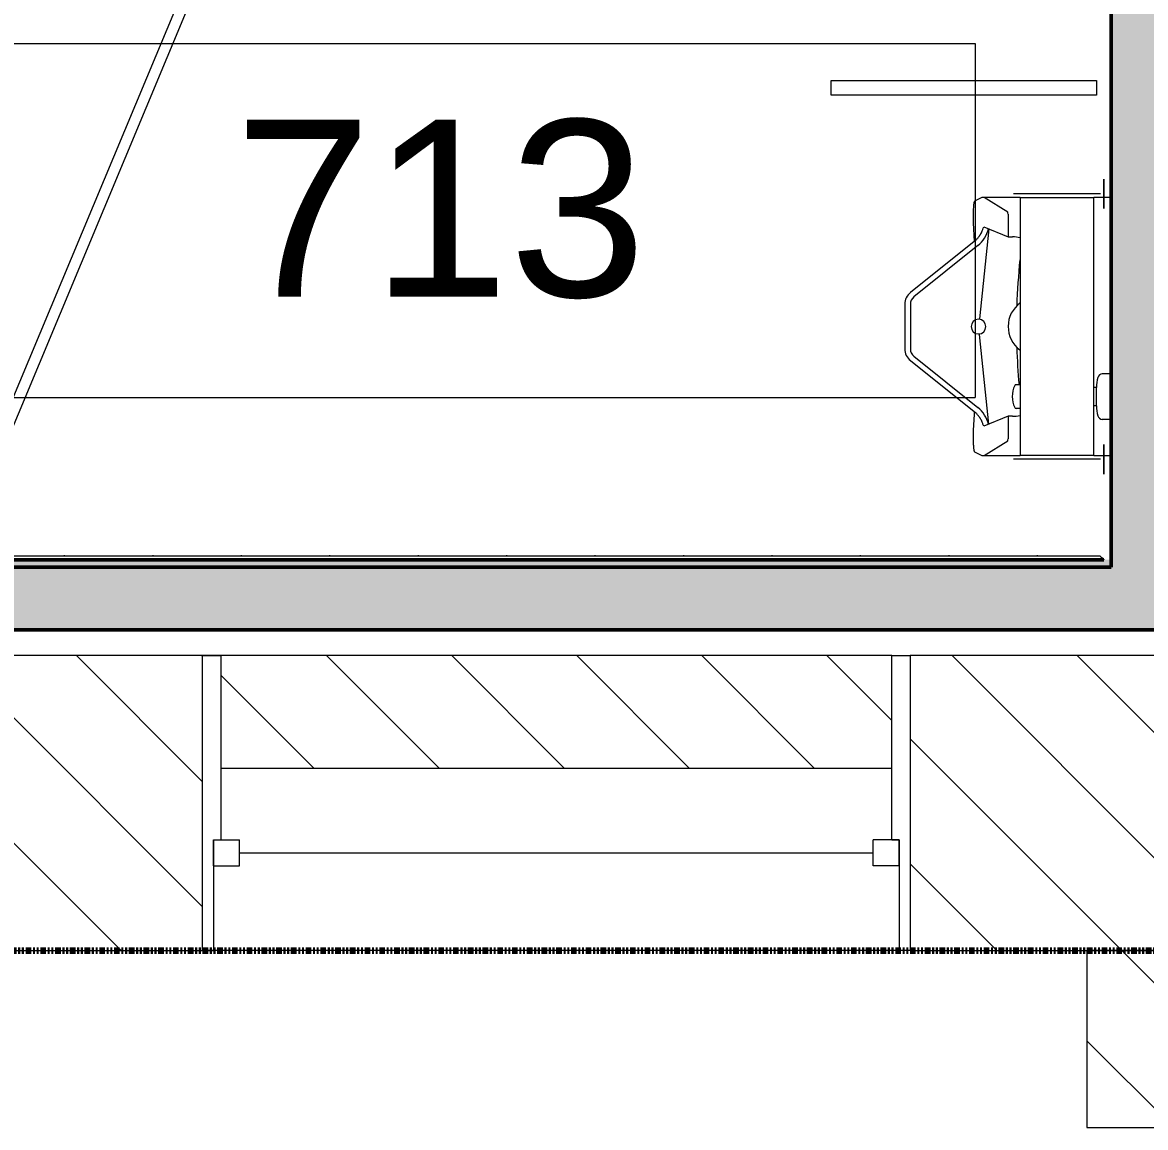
# Model space of a CAD drawing. Header units: inches. Extents: x -897 to 1409, y -1054 to 924.
# Drawn here: x 525.1 to 601.2, y -255.2 to -180.3 of the extents above; entities that cross this region are included whole.
import ezdxf

# ---------------------------------------------------------------- set-up
doc = ezdxf.new("R2010")
doc.units = ezdxf.units.IN
doc.header["$MEASUREMENT"] = 0
doc.linetypes.add('Double Dash 3_8_', pattern=[1, 0.375, -0.125, 0.125, -0.125, 0.125, -0.125])
for name, color, linetype, lineweight in [('A-AREA-IDEN', 2, 'Continuous', 9), ('A-DETL', 90, 'Continuous', 13), ('A-GENM', 13, 'Continuous', 9), ('A-GLAZ', 151, 'Continuous', 13), ('A-WALL', 113, 'Continuous', 13), ('A-WALL-PATT', 111, 'Continuous', 13), ('I-WALL', 2, 'Continuous', 13), ('Q-SPCQ', 91, 'Continuous', 13)]:
    doc.layers.add(name, color=color, linetype=linetype, lineweight=lineweight)
doc.styles.add('Arial_4', font='arial.ttf', dxfattribs={"height": 12})
pattern_1 = [(135, (0, 0), (-4.24264, -4.24264), [])]

# ---------------------------------------------------------------- blocks, each defined once
blk = doc.blocks.new('Room Tag - Room Tag-84095-7TH FLOOR TELECOM PLAN')
at = {"layer": 'A-AREA-IDEN'}
for p, q in [((-0.375, -0.0625), (-0.375, -0.3125)), ((-0.375, -0.0625), (0.375, -0.0625)), ((0.375, -0.0625), (0.375, -0.3125)), ((-0.375, -0.3125), (0.375, -0.3125))]:
    blk.add_line(p, q, dxfattribs=at)
blk = doc.blocks.new('FP_19-7TH FLOOR TELECOM PLAN')
at = {"layer": 'A-WALL-PATT', "color": 254, "lineweight": 9}
for p, q in [((527.917, -216.446), (527.917, -216.435)), ((533.917, -216.446), (533.917, -216.435)), ((539.917, -216.446), (539.917, -216.435)), ((545.917, -216.446), (545.917, -216.435)), ((551.917, -216.446), (551.917, -216.435)), ((557.917, -216.446), (557.917, -216.435)), ((563.917, -216.446), (563.917, -216.435)), ((569.917, -216.446), (569.917, -216.435)), ((575.917, -216.446), (575.917, -216.435)), ((581.917, -216.446), (581.917, -216.435)), ((587.917, -216.446), (587.917, -216.435)), ((593.917, -216.446), (593.917, -216.435))]:
    blk.add_line(p, q, dxfattribs=at)
blk = doc.blocks.new('Basic Wall _ Wall Tile - Restroom 3x6  - 1_2_ Higher - ___-2704307-7TH FLOOR TELECOM PLAN')
at = {"layer": 'I-WALL', "color": 253}
blk.add_line((598.167, -216.494), (462.167, -216.494), dxfattribs=at)
at = {"layer": 'I-WALL', "color": 253, "flags": 128}
blk.add_lwpolyline([(598.167, -216.494), (598.235, -216.562), (598.295, -216.623), (598.346, -216.674), (598.385, -216.712), (598.409, -216.736), (598.417, -216.744)], dxfattribs=at)
at = {"layer": 'I-WALL', "color": 253}
blk.add_blockref('FP_19-7TH FLOOR TELECOM PLAN', (0, 0), dxfattribs=at)
blk = doc.blocks.new('Double Hung - 48_ x 88_-2956991-7TH FLOOR TELECOM PLAN')
at = {"layer": 'A-GLAZ', "color": 133, "lineweight": 20}
for p, q in [((-22.75, 10), (-24, 10)), ((-22.75, 10), (-22.75, -2.5)), ((22.75, 10), (24, 10)), ((22.75, -2.5), (22.75, 10)), ((-23.25, -2.5), (-21.5, -2.5)), ((-23.25, -4.25), (-23.25, -2.5)), ((-23.25, -2.5), (-22.75, -2.5)), ((-23.25, -2.5), (-23.25, -10)), ((-21.5, -4.25), (-21.5, -2.5)), ((21.5, -4.25), (21.5, -2.5)), ((23.25, -2.5), (21.5, -2.5)), ((22.75, -2.5), (23.25, -2.5)), ((23.25, -4.25), (23.25, -2.5)), ((23.25, -2.5), (23.25, -10)), ((-21.5, -3.375), (21.5, -3.375)), ((-23.25, -4.25), (-21.5, -4.25)), ((23.25, -4.25), (21.5, -4.25)), ((-24, -10), (-23.25, -10)), ((24, -10), (23.25, -10))]:
    blk.add_line(p, q, dxfattribs=at)
blk = doc.blocks.new('Shelf-Bradley_Corp-Stainless-9094x - 9094-18-3061667-7TH FLOOR TELECOM PLAN')
at = {"layer": 'A-GENM', "color": 53}
for p, q in [((598.417, -158.307), (598.417, -158.357)), ((598.417, -158.357), (598.417, -158.307)), ((598.417, -158.904), (598.417, -158.357)), ((598.417, -158.357), (598.417, -159.709)), ((598.417, -160.256), (598.417, -158.904)), ((598.184, -159.307), (592.292, -159.307)), ((598.417, -159.709), (598.417, -160.256)), ((598.417, -160.307), (598.417, -160.256)), ((598.417, -160.256), (598.417, -160.307)), ((598.417, -176.307), (598.417, -176.357)), ((598.417, -176.357), (598.417, -176.307)), ((598.417, -176.357), (598.417, -177.709)), ((598.417, -176.904), (598.417, -176.357)), ((598.184, -177.307), (592.292, -177.307)), ((598.417, -178.256), (598.417, -176.904)), ((598.417, -177.709), (598.417, -178.256)), ((598.417, -178.307), (598.417, -178.256)), ((598.417, -178.256), (598.417, -178.307))]:
    blk.add_line(p, q, dxfattribs=at)
at = {"layer": 'Q-SPCQ', "color": 53, "lineweight": 9}
for p, q in [((592.736, -159.557), (592.736, -177.057)), ((592.736, -159.557), (592.861, -159.557)), ((592.861, -159.557), (597.611, -159.557)), ((597.611, -159.557), (597.736, -159.557)), ((597.736, -177.057), (597.736, -159.557)), ((592.861, -177.057), (592.736, -177.057)), ((597.611, -177.057), (592.861, -177.057)), ((597.736, -177.057), (597.611, -177.057))]:
    blk.add_line(p, q, dxfattribs=at)
blk = doc.blocks.new('Urinal-Manual Flushometer - WEUS 1000_1001-0_13-4730722-7TH FLOOR TELECOM PLAN')
at = {"layer": 'A-GENM', "color": 53}
for p, q in [((2.621, 20), (-0.846, 15.666)), ((2.621, 20), (-0.846, 15.666)), ((6.441, 20.375), (3.402, 20.375)), ((6.441, 20.375), (3.402, 20.375)), ((6.441, 20), (3.402, 20)), ((6.441, 20), (3.402, 20)), ((10.692, 15.662), (7.222, 20)), ((10.692, 15.662), (7.222, 20)), ((2.914, 19.765), (-0.567, 15.415)), ((2.914, 19.765), (-0.567, 15.415)), ((10.409, 15.415), (6.929, 19.765)), ((10.409, 15.415), (6.929, 19.765)), ((-3.572, 15.648), (-3.829, 15.153)), ((-3.572, 15.648), (-3.829, 15.153)), ((-1.039, 15.673), (-2.113, 15.733)), ((-1.039, 15.673), (-2.113, 15.733)), ((-1.699, 14.685), (4.393, 15.32)), ((-1.699, 14.685), (4.393, 15.32)), ((11.542, 14.685), (5.45, 15.32)), ((11.542, 14.685), (5.45, 15.32)), ((11.955, 15.733), (10.692, 15.662)), ((11.955, 15.733), (10.692, 15.662)), ((13.671, 15.153), (13.415, 15.648)), ((13.671, 15.153), (13.415, 15.648)), ((-3.829, 15.153), (-3.829, 12.552)), ((-3.829, 15.153), (-3.829, 12.552)), ((-3.829, 14.995), (-2.838, 13.389)), ((-3.829, 14.995), (-2.838, 13.389)), ((-1.162, 13.375), (-1.838, 15.024)), ((-1.162, 13.375), (-1.838, 15.024)), ((11.681, 15.024), (11.004, 13.375)), ((11.681, 15.024), (11.004, 13.375)), ((12.68, 13.389), (13.671, 14.995)), ((12.68, 13.389), (13.671, 14.995)), ((13.671, 12.552), (13.671, 15.153)), ((13.671, 12.552), (13.671, 15.153)), ((-1.162, 13.375), (-2.69, 13.375)), ((-1.162, 13.375), (-2.69, 13.375)), ((-1.162, 13.075), (-1.162, 13.375)), ((-1.162, 13.075), (-1.162, 13.375)), ((12.533, 13.375), (11.004, 13.375)), ((11.004, 13.375), (11.004, 13.075)), ((12.533, 13.375), (11.004, 13.375)), ((11.004, 13.375), (11.004, 13.075)), ((-0.636, 12.552), (-0.636, 12.832)), ((-0.636, 12.552), (-0.636, 12.832)), ((0.978, 12.552), (0.978, 12.832)), ((0.978, 12.552), (0.978, 12.832)), ((-3.829, 7.561), (-3.829, 6.375)), ((-3.829, 7.561), (-3.829, 6.375)), ((-1.384, 6.375), (-1.384, 6.986)), ((-1.384, 6.375), (-1.384, 6.986)), ((-0.454, 7.375), (-0.454, 7.563)), ((-0.454, 7.375), (-0.454, 7.563)), ((-0.454, 7.375), (0.796, 7.375)), ((-0.454, 7.375), (0.796, 7.375)), ((0.796, 7.375), (0.796, 7.564)), ((0.796, 7.375), (0.796, 7.564)), ((1.726, 6.375), (1.726, 6.986)), ((1.726, 6.375), (1.726, 6.986)), ((13.671, 6.375), (13.671, 7.561)), ((13.671, 6.375), (13.671, 7.561))]:
    blk.add_line(p, q, dxfattribs=at)
for centre, radius, start, end in [((3.402, 19.375), 1, 90, 141.34019), ((3.402, 19.375), 1, 90, 141.34019), ((3.402, 19.375), 0.625, 90, 141.34019), ((3.402, 19.375), 0.625, 90, 141.34019), ((6.441, 19.375), 1, 38.65981, 90), ((6.441, 19.375), 1, 38.65981, 90), ((6.441, 19.375), 0.625, 38.65981, 90), ((6.441, 19.375), 0.625, 38.65981, 90), ((-2.164, 16.692), 2.045, 282.96591, 321.34019), ((-2.164, 16.692), 2.045, 282.96591, 321.34019), ((4.921, 15.375), 0.5, 90, 270), ((4.921, 15.375), 0.5, 90, 270), ((4.921, 15.375), 0.5, 270, 90), ((4.921, 15.375), 0.5, 270, 90), ((12.006, 16.692), 2.045, 218.65981, 257.03409), ((12.006, 16.692), 2.045, 218.65981, 257.03409), ((1.046, 13.075), 2.208, 180, 193.74398), ((1.046, 13.075), 2.208, 180, 193.74398), ((0.172, 11.35), 1.738, 64.43107, 115.25419), ((0.172, 11.35), 1.738, 64.43107, 115.25419), ((4.921, 11.375), 1.99, 36.67282, 142.68936), ((4.921, 11.375), 1.99, 36.67282, 142.68936), ((8.796, 13.075), 2.208, 346.20385, 0), ((8.796, 13.075), 2.208, 346.20385, 0), ((-0.536, 12.828), 0.0994, 109.39331, 177.82895), ((-0.536, 12.828), 0.0994, 109.39331, 177.82895), ((0.879, 12.828), 0.0994, 2.17105, 64.43107), ((0.879, 12.828), 0.0994, 2.17105, 64.43107), ((4.921, -31.133), 43.936, 91.83753, 95.14876), ((4.921, -31.133), 43.936, 91.83753, 95.14876), ((4.921, -31.133), 43.936, 84.09142, 88.16247), ((4.921, -31.133), 43.936, 84.09142, 88.16247), ((-1.03, 6.932), 0.358, 106.71784, 171.28216), ((-1.03, 6.932), 0.358, 106.71784, 171.28216), ((-0.454, 5.014), 2.361, 90, 106.71784), ((-0.454, 5.014), 2.361, 90, 106.71784), ((0.796, 5.014), 2.361, 73.28216, 90), ((0.796, 5.014), 2.361, 73.28216, 90), ((1.372, 6.932), 0.358, 8.71784, 73.28216), ((1.372, 6.932), 0.358, 8.71784, 73.28216)]:
    blk.add_arc(centre, radius, start, end, dxfattribs=at)
for centre, start_param, end_param in [((-2.687, 13.39), 3.20102, 4.69112), ((-2.687, 13.39), 3.20102, 4.69112), ((12.529, 13.39), 4.733658, 6.223758), ((12.529, 13.39), 4.733658, 6.223758)]:
    blk.add_ellipse(centre, major_axis=(0.151, 0), ratio=0.100751, start_param=start_param, end_param=end_param, dxfattribs=at)
for points, knots in [([(-2.113, 15.733), (-2.221, 15.739), (-2.455, 15.746), (-2.825, 15.743), (-3.161, 15.728), (-3.399, 15.703), (-3.534, 15.676), (-3.567, 15.658), (-3.572, 15.648)], [0, 0, 0, 0, 0.181818, 0.363636, 0.545455, 0.727273, 0.863636, 1, 1, 1, 1]), ([(-2.113, 15.733), (-2.221, 15.739), (-2.455, 15.746), (-2.825, 15.743), (-3.161, 15.728), (-3.399, 15.703), (-3.534, 15.676), (-3.567, 15.658), (-3.572, 15.648)], [0, 0, 0, 0, 0.181818, 0.363636, 0.545455, 0.727273, 0.863636, 1, 1, 1, 1]), ([(-1.838, 15.024), (-1.771, 15.046), (-1.646, 15.088), (-1.487, 15.152), (-1.388, 15.206), (-1.321, 15.249), (-1.272, 15.281), (-1.225, 15.313), (-1.167, 15.356), (-1.073, 15.431), (-0.957, 15.538), (-0.88, 15.623), (-0.846, 15.666)], [0, 0, 0, 0, 0.1, 0.2, 0.3, 0.35, 0.4, 0.45, 0.5, 0.6, 0.8, 1, 1, 1, 1]), ([(-1.838, 15.024), (-1.771, 15.046), (-1.646, 15.088), (-1.487, 15.152), (-1.388, 15.206), (-1.321, 15.249), (-1.272, 15.281), (-1.225, 15.313), (-1.167, 15.356), (-1.073, 15.431), (-0.957, 15.538), (-0.88, 15.623), (-0.846, 15.666)], [0, 0, 0, 0, 0.1, 0.2, 0.3, 0.35, 0.4, 0.45, 0.5, 0.6, 0.8, 1, 1, 1, 1]), ([(10.692, 15.662), (10.726, 15.62), (10.803, 15.535), (10.918, 15.428), (11.011, 15.354), (11.069, 15.311), (11.117, 15.279), (11.166, 15.247), (11.232, 15.205), (11.331, 15.151), (11.489, 15.088), (11.613, 15.045), (11.681, 15.024)], [0, 0, 0, 0, 0.2, 0.4, 0.5, 0.55, 0.6, 0.65, 0.7, 0.8, 0.9, 1, 1, 1, 1]), ([(10.692, 15.662), (10.726, 15.62), (10.803, 15.535), (10.918, 15.428), (11.011, 15.354), (11.069, 15.311), (11.117, 15.279), (11.166, 15.247), (11.232, 15.205), (11.331, 15.151), (11.489, 15.088), (11.613, 15.045), (11.681, 15.024)], [0, 0, 0, 0, 0.2, 0.4, 0.5, 0.55, 0.6, 0.65, 0.7, 0.8, 0.9, 1, 1, 1, 1]), ([(13.414, 15.648), (13.411, 15.655), (13.394, 15.667), (13.337, 15.684), (13.249, 15.7), (13.133, 15.714), (12.994, 15.726), (12.783, 15.739), (12.514, 15.746), (12.208, 15.743), (12.037, 15.737), (11.955, 15.733)], [0, 0, 0, 0, 0.090909, 0.181818, 0.272727, 0.363636, 0.454545, 0.545455, 0.727273, 0.863636, 1, 1, 1, 1]), ([(13.414, 15.648), (13.411, 15.655), (13.394, 15.667), (13.337, 15.684), (13.249, 15.7), (13.133, 15.714), (12.994, 15.726), (12.783, 15.739), (12.514, 15.746), (12.208, 15.743), (12.037, 15.737), (11.955, 15.733)], [0, 0, 0, 0, 0.090909, 0.181818, 0.272727, 0.363636, 0.454545, 0.545455, 0.727273, 0.863636, 1, 1, 1, 1])]:
    blk.add_open_spline(points, degree=3, knots=knots, dxfattribs=at)
blk.add_open_spline([(-0.846, 15.666), (-0.879, 15.667), (-0.945, 15.669), (-1.008, 15.671), (-1.039, 15.673)], degree=3, dxfattribs=at)
blk.add_open_spline([(-0.846, 15.666), (-0.879, 15.667), (-0.945, 15.669), (-1.008, 15.671), (-1.039, 15.673)], degree=3, dxfattribs=at)
blk = doc.blocks.new('Urinal Partition - Urinal Partition-4730723-7TH FLOOR TELECOM PLAN')
at = {"layer": 'Q-SPCQ', "color": 53, "lineweight": 9}
for p, q in [((-0.977, 7.375), (-0.977, 25.375)), ((-0.977, 25.375), (0.023, 25.375)), ((0.023, 25.375), (0.023, 7.375)), ((0.023, 7.375), (-0.977, 7.375))]:
    blk.add_line(p, q, dxfattribs=at)
blk = doc.blocks.new('Toilet Partition-ADA - 60_ x 60_ Clear-4728221-7TH FLOOR TELECOM PLAN')
at = {"layer": 'Q-SPCQ', "lineweight": 9}
for p, q in [((41.941, 69), (8.728, 82.888)), ((8.44, 82.178), (41.645, 68.293)), ((-15.059, 8), (-15.059, 69)), ((-15.059, 69), (5.941, 69)), ((5.941, 69), (5.941, 68)), ((41.352, 69), (41.941, 69)), ((41.645, 68.293), (41.941, 69)), ((41.941, 69), (41.941, 68)), ((45.941, 69), (41.941, 69)), ((45.941, 69), (45.941, 68)), ((5.941, 68), (-14.059, 68)), ((-14.059, 68), (-14.059, 8)), ((41.941, 68), (45.941, 68)), ((-14.059, 8), (-15.059, 8))]:
    blk.add_line(p, q, dxfattribs=at)
blk.add_arc((41.941, 69), 36, 157.30756, 180, dxfattribs=at)

msp = doc.modelspace()

# ---------------------------------------------------------------- hatches: boundary and pattern name
at = {"layer": 'A-WALL-PATT'}
for points in [[(598.917, -217.244), (603.18, -217.244), (603.18, -215.244), (611.667, -215.244), (611.667, -48.369), (598.917, -48.369), (598.917, -213.883)], [(592.888, -221.494), (603.18, -221.494), (603.18, -217.244), (461.417, -217.244), (461.417, -221.494), (573.061, -221.494)]]:
    msp.add_hatch(color=253, dxfattribs=at).paths.add_polyline_path(points, flags=0)
at = {"layer": 'A-WALL-PATT', "lineweight": 5}
msp.add_hatch(color=9, dxfattribs=at).paths.add_polyline_path([(598.917, -217.244), (598.917, -216.744), (461.417, -216.744), (461.417, -217.244), (592.888, -217.244)], flags=0)
at = {"layer": 'A-WALL-PATT', "lineweight": 9}
h = msp.add_hatch(dxfattribs=at)
h.set_pattern_fill('FP_1', color=53, style=0, pattern_type=2)
h.set_pattern_definition(pattern_1)
h.paths.add_polyline_path([(627.18, -243.244), (633.398, -243.244), (633.398, -223.244), (585.274, -223.244), (585.274, -243.244), (612.714, -243.244)], flags=0)
h.paths.add_polyline_path([(537.274, -243.244), (537.274, -223.244), (513.274, -223.244), (513.274, -243.244)], flags=0)
h.paths.add_polyline_path([(454.102, -243.244), (465.274, -243.244), (465.274, -223.244), (441.274, -223.244), (441.274, -243.244)], flags=0)
h.paths.add_polyline_path([(393.274, -243.244), (393.274, -223.244), (333.274, -223.244), (333.274, -243.244), (374.795, -243.244)], flags=0)
h.paths.add_polyline_path([(285.274, -243.244), (285.274, -223.244), (261.274, -223.244), (261.274, -243.244)], flags=0)
h.paths.add_polyline_path([(213.274, -243.244), (213.274, -223.244), (189.274, -223.244), (189.274, -243.244)], flags=0)
h.paths.add_polyline_path([(141.274, -243.244), (141.274, -223.244), (125.273, -223.244), (125.273, -243.244)], flags=0)
h = msp.add_hatch(dxfattribs=at)
h.set_pattern_fill('FP_1', color=53, style=0, pattern_type=2)
h.set_pattern_definition(pattern_1)
h.paths.add_polyline_path([(584.024, -230.869), (584.024, -223.244), (538.524, -223.244), (538.524, -230.869), (573.061, -230.869)], flags=0)
h = msp.add_hatch(dxfattribs=at)
h.set_pattern_fill('FP_1', color=53, style=0, pattern_type=2)
h.set_pattern_definition(pattern_1)
h.paths.add_polyline_path([(629.274, -255.244), (629.274, -243.244), (597.274, -243.244), (597.274, -255.244), (612.714, -255.244)], flags=0)

# ---------------------------------------------------------------- linework, layer by layer
at = {"layer": 'A-DETL', "linetype": 'Double Dash 3_8_', "lineweight": 140}
msp.add_line((125.273, -243.244), (934.112, -243.244), dxfattribs=at)
at = {"layer": 'A-WALL', "color": 133, "lineweight": 20}
for p, q in [((537.274, -223.244), (513.274, -223.244)), ((537.274, -243.244), (537.274, -223.244)), ((584.024, -223.244), (538.524, -223.244)), ((538.524, -223.244), (538.524, -230.869)), ((584.024, -230.869), (584.024, -223.244)), ((603.18, -223.244), (585.274, -223.244)), ((585.274, -223.244), (585.274, -243.244)), ((538.524, -230.869), (584.024, -230.869)), ((513.274, -243.244), (537.274, -243.244)), ((585.274, -243.244), (633.398, -243.244)), ((629.274, -243.244), (597.274, -243.244)), ((597.274, -243.244), (597.274, -255.244)), ((597.274, -255.244), (629.274, -255.244))]:
    msp.add_line(p, q, dxfattribs=at)
at = {"layer": 'A-WALL', "color": 53, "lineweight": 9}
for p, q in [((537.274, -223.244), (538.524, -223.244)), ((584.024, -223.244), (585.274, -223.244)), ((585.274, -243.244), (537.274, -243.244))]:
    msp.add_line(p, q, dxfattribs=at)
at = {"layer": 'I-WALL', "color": 213, "lineweight": 50}
for p, q in [((598.917, -53.244), (598.917, -217.244)), ((598.417, -216.744), (461.917, -216.744)), ((598.917, -217.244), (598.917, -216.744)), ((598.917, -217.244), (461.417, -217.244)), ((461.417, -217.244), (598.917, -217.244)), ((461.417, -221.494), (603.18, -221.494))]:
    msp.add_line(p, q, dxfattribs=at)

# ---------------------------------------------------------------- block references
at = {"color": 53, "lineweight": 9}
for name, p, rotation in [('Toilet Partition-ADA - 60_ x 60_ Clear-4728221-7TH FLOOR TELECOM PLAN', (453.417, -170.553), 269.9999999999999), ('Urinal Partition - Urinal Partition-4730723-7TH FLOOR TELECOM PLAN', (605.292, -184.267), 89.99999999999991), ('Urinal-Manual Flushometer - WEUS 1000_1001-0_13-4730722-7TH FLOOR TELECOM PLAN', (605.292, -205.853), 89.99999999999991)]:
    msp.add_blockref(name, p, dxfattribs=dict(at, rotation=rotation))
for name, p in [('Shelf-Bradley_Corp-Stainless-9094x - 9094-18-3061667-7TH FLOOR TELECOM PLAN', (0, -32.625)), ('Basic Wall _ Wall Tile - Restroom 3x6  - 1_2_ Higher - ___-2704307-7TH FLOOR TELECOM PLAN', (0, 0)), ('Double Hung - 48_ x 88_-2956991-7TH FLOOR TELECOM PLAN', (561.274, -233.244))]:
    msp.add_blockref(name, p, dxfattribs=at)
at = {"layer": 'A-AREA-IDEN', "xscale": 95.99999999999994, "yscale": 95.99999999999994, "zscale": 95.99999999999994}
msp.add_blockref('Room Tag - Room Tag-84095-7TH FLOOR TELECOM PLAN', (553.699, -175.735), dxfattribs=at)

# ---------------------------------------------------------------- texts
at = {"layer": 'A-AREA-IDEN', "insert": (539.42, -186.911), "char_height": 12, "width": 33.633, "attachment_point": 1, "style": 'Arial_4'}
msp.add_mtext('713', dxfattribs=at)

doc.saveas('drawing.dxf')
